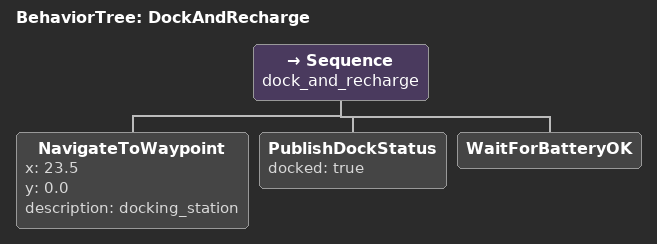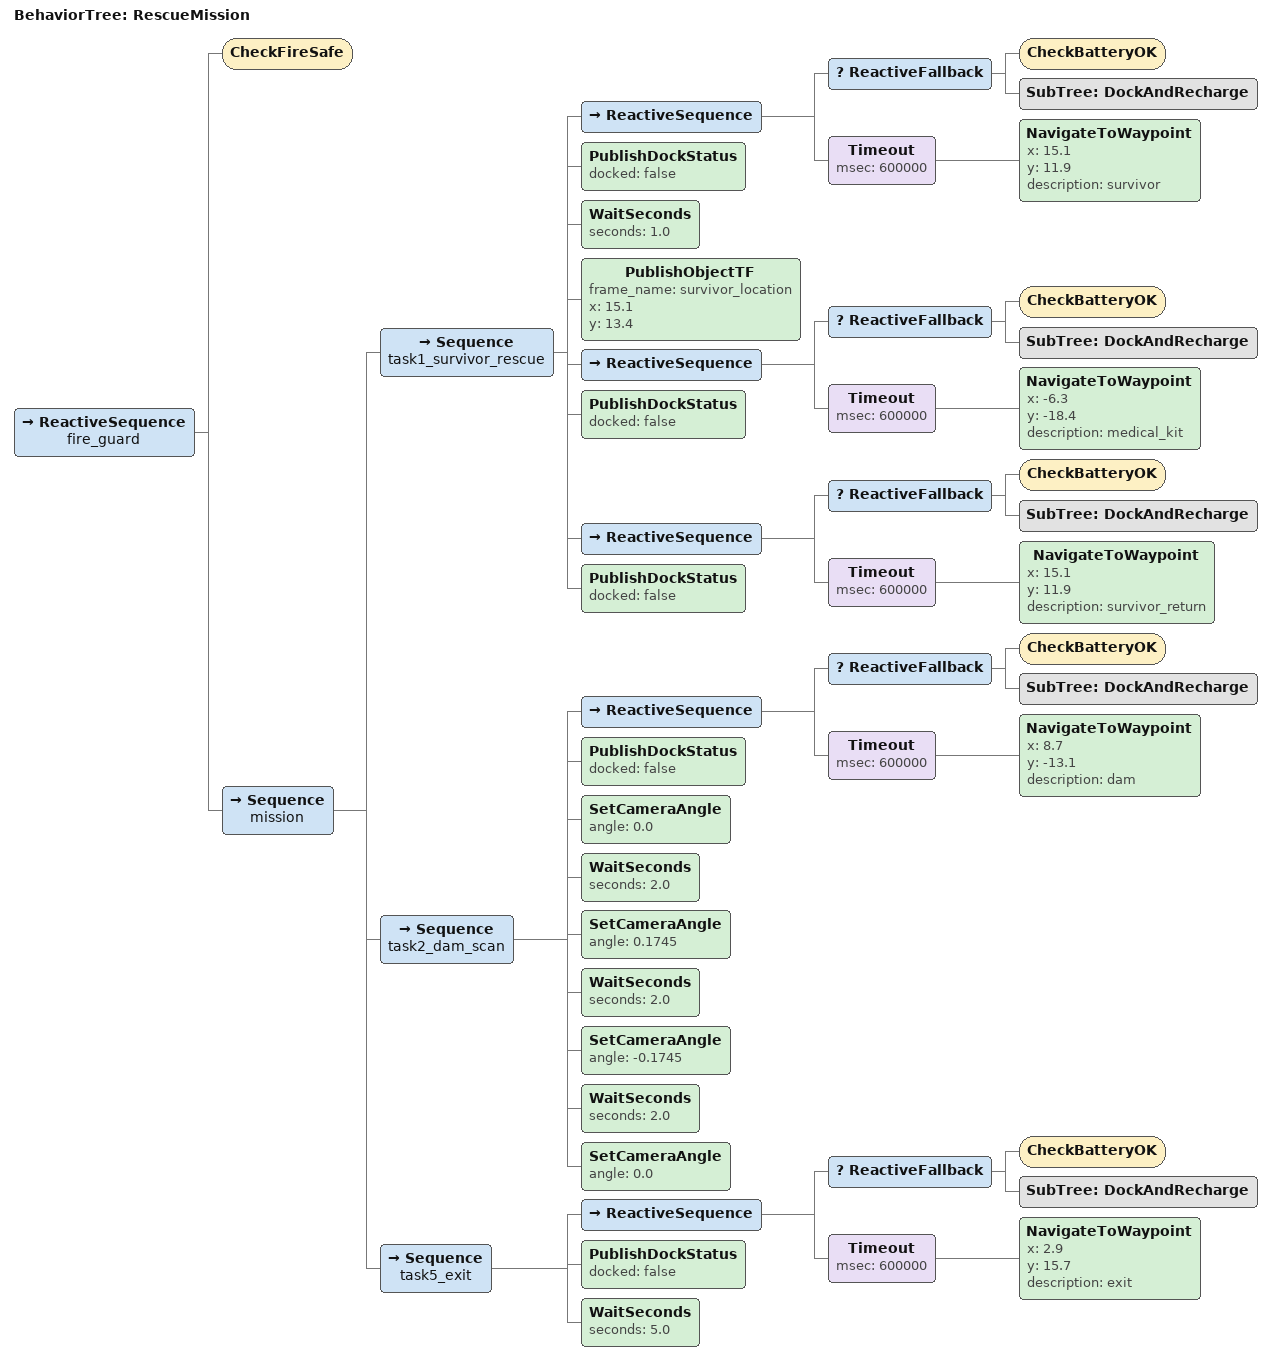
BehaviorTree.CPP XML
<root BTCPP_format="4" main_tree_to_execute="RescueMission">

  <BehaviorTree ID="DockAndRecharge">
    <Sequence name="dock_and_recharge">
      <NavigateToWaypoint x="23.5" y="0.0" description="docking_station"/>
      <PublishDockStatus docked="true"/>
      <WaitForBatteryOK/>
    </Sequence>
  </BehaviorTree>

  <!-- Main mission tree -->
  <BehaviorTree ID="RescueMission">
    <!-- fire_guard: ReactiveSequence re-evaluates CheckFireSafe on every tick.
         If the robot gets too close to the fire, the whole mission halts. -->
    <ReactiveSequence name="fire_guard">
      <CheckFireSafe/>

      <Sequence name="mission">

        <!-- Task 1: Find the survivor, get the medical kit, deliver it back -->
        <Sequence name="task1_survivor_rescue">

          <ReactiveSequence>
            <ReactiveFallback>
              <CheckBatteryOK/>
              <SubTree ID="DockAndRecharge"/>
            </ReactiveFallback>
            <Timeout msec="600000">
              <NavigateToWaypoint x="15.1" y="11.9" description="survivor"/>
            </Timeout>
          </ReactiveSequence>
          <!-- mark as undocked after arriving (in case we just came from charging) -->
          <PublishDockStatus docked="false"/>

          <!-- 1b. Pause at the survivor for 1 second -->
          <WaitSeconds seconds="1.0"/>

          <!-- 1c. Publish the survivor's position as a TF frame on the map -->
          <PublishObjectTF frame_name="survivor_location" x="15.1" y="13.4"/>

          <!-- 1d. Go pick up the medical kit -->
          <ReactiveSequence>
            <ReactiveFallback>
              <CheckBatteryOK/>
              <SubTree ID="DockAndRecharge"/>
            </ReactiveFallback>
            <Timeout msec="600000">
              <NavigateToWaypoint x="-6.3" y="-18.4" description="medical_kit"/>
            </Timeout>
          </ReactiveSequence>
          <PublishDockStatus docked="false"/>

          <!-- 1e. Bring the med kit back to the survivor -->
          <ReactiveSequence>
            <ReactiveFallback>
              <CheckBatteryOK/>
              <SubTree ID="DockAndRecharge"/>
            </ReactiveFallback>
            <Timeout msec="600000">
              <NavigateToWaypoint x="15.1" y="11.9" description="survivor_return"/>
            </Timeout>
          </ReactiveSequence>
          <PublishDockStatus docked="false"/>

        </Sequence>

        <!-- Task 2: Go to the dam and scan it with the camera -->
        <Sequence name="task2_dam_scan">

          <!-- 2a. Navigate to the dam -->
          <ReactiveSequence>
            <ReactiveFallback>
              <CheckBatteryOK/>
              <SubTree ID="DockAndRecharge"/>
            </ReactiveFallback>
            <Timeout msec="600000">
              <NavigateToWaypoint x="8.7" y="-13.1" description="dam"/>
            </Timeout>
          </ReactiveSequence>
          <PublishDockStatus docked="false"/>

          <!-- 2b. Sweep the camera: centre, then left (~10 deg), then right, then back to centre.
               0.1745 rad is roughly 10 degrees. Each position held for 2 seconds. -->
          <SetCameraAngle angle="0.0"/>
          <WaitSeconds seconds="2.0"/>
          <SetCameraAngle angle="0.1745"/>
          <WaitSeconds seconds="2.0"/>
          <SetCameraAngle angle="-0.1745"/>
          <WaitSeconds seconds="2.0"/>
          <SetCameraAngle angle="0.0"/>

        </Sequence>

        <!-- Task 5: Navigate to the building exit and wait there -->
        <Sequence name="task5_exit">

          <ReactiveSequence>
            <ReactiveFallback>
              <CheckBatteryOK/>
              <SubTree ID="DockAndRecharge"/>
            </ReactiveFallback>
            <Timeout msec="600000">
              <NavigateToWaypoint x="2.9" y="15.7" description="exit"/>
            </Timeout>
          </ReactiveSequence>
          <PublishDockStatus docked="false"/>

          <!-- Wait at exit for 5 seconds to confirm arrival -->
          <WaitSeconds seconds="5.0"/>

        </Sequence>

      </Sequence>
    </ReactiveSequence>
  </BehaviorTree>

</root>
